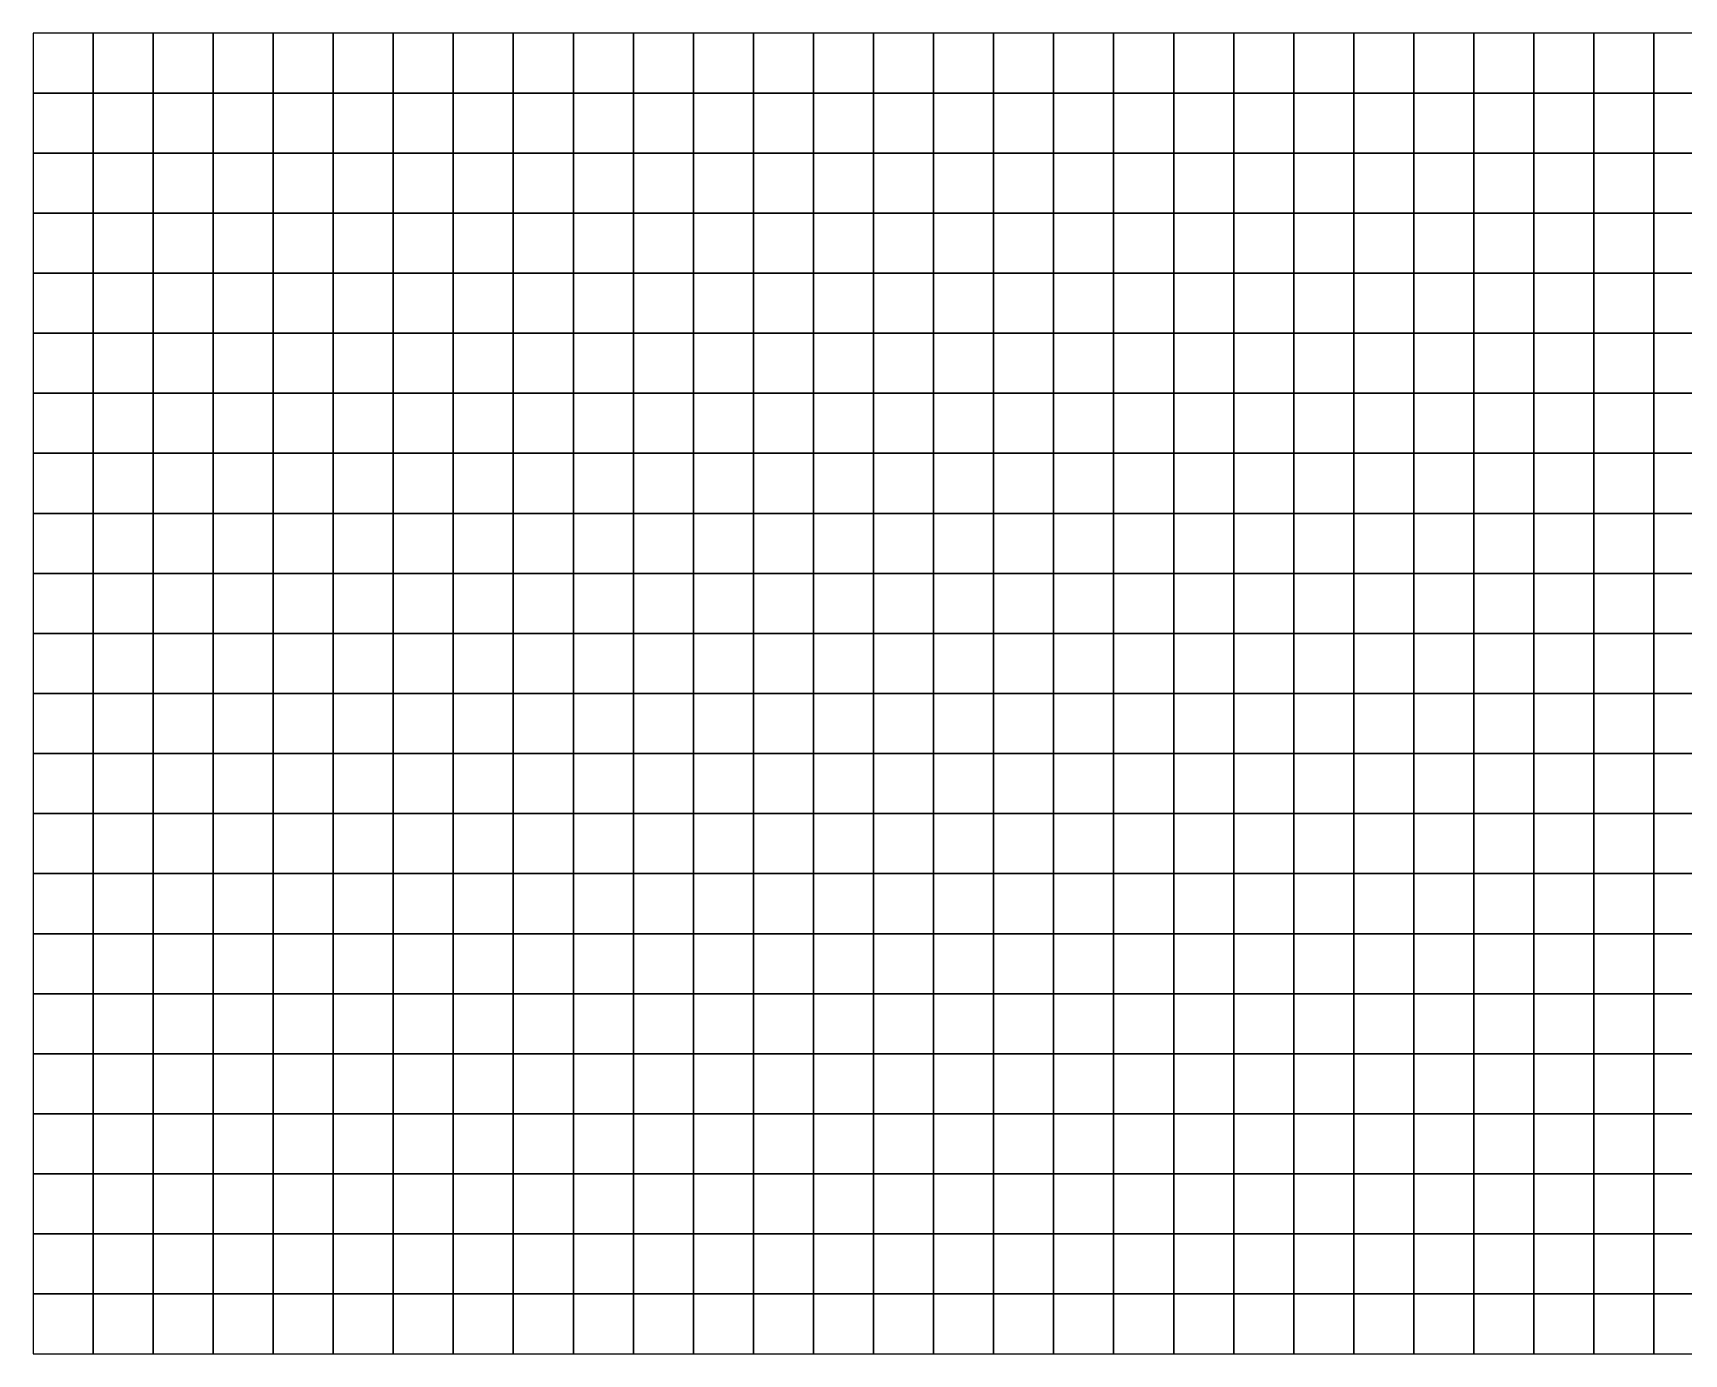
# Model space of a CAD drawing. Header units: metres. Extents: x 0 to 550, y 40 to 260.
# Drawn here: x 0 to 275, y 40 to 260 of the extents above; entities that cross this region are included whole.
import ezdxf

# ---------------------------------------------------------------- set-up
doc = ezdxf.new("R2010")
doc.units = ezdxf.units.M

msp = doc.modelspace()

# ---------------------------------------------------------------- linework, layer by layer
at = {"layer": 'A2'}
for points in [[(0, 250, -173.66), (10, 250, -173.62), (10, 260, -178), (0, 260, -177.95)], [(10, 250, -173.62), (20, 250, -173.61), (20, 260, -178.07), (10, 260, -178)], [(20, 250, -173.61), (30, 250, -173.62), (30, 260, -178.16), (20, 260, -178.07)], [(30, 250, -173.62), (40, 250, -173.71), (40, 260, -178.25), (30, 260, -178.16)], [(40, 250, -173.71), (50, 250, -173.86), (50, 260, -178.34), (40, 260, -178.25)], [(50, 250, -173.86), (60, 250, -174), (60, 260, -178.43), (50, 260, -178.34)], [(60, 250, -174), (70, 250, -174.1), (70, 260, -178.52), (60, 260, -178.43)], [(70, 250, -174.1), (80, 250, -174.13), (80, 260, -178.61), (70, 260, -178.52)], [(80, 250, -174.13), (90, 250, -174.22), (90, 260, -178.7), (80, 260, -178.61)], [(90, 250, -174.22), (100, 250, -174.36), (100, 260, -178.79), (90, 260, -178.7)], [(100, 250, -174.36), (110, 250, -174.56), (110, 260, -178.88), (100, 260, -178.79)], [(110, 250, -174.56), (120, 250, -174.86), (120, 260, -178.97), (110, 260, -178.88)], [(120, 250, -174.86), (130, 250, -175.26), (130, 260, -179.06), (120, 260, -178.97)], [(130, 250, -175.26), (140, 250, -175.62), (140, 260, -179.15), (130, 260, -179.06)], [(140, 250, -175.62), (150, 250, -175.94), (150, 260, -179.24), (140, 260, -179.15)], [(150, 250, -175.94), (160, 250, -176.22), (160, 260, -179.33), (150, 260, -179.24)], [(160, 250, -176.22), (170, 250, -176.47), (170, 260, -179.41), (160, 260, -179.33)], [(170, 250, -176.47), (180, 250, -176.69), (180, 260, -179.5), (170, 260, -179.41)], [(180, 250, -176.69), (190, 250, -176.91), (190, 260, -179.59), (180, 260, -179.5)], [(190, 250, -176.91), (200, 250, -177.12), (200, 260, -179.68), (190, 260, -179.59)], [(200, 250, -177.12), (210, 250, -177.33), (210, 260, -179.77), (200, 260, -179.68)], [(210, 250, -177.33), (220, 250, -177.53), (220, 260, -179.86), (210, 260, -179.77)], [(220, 250, -177.53), (230, 250, -177.73), (230, 260, -179.95), (220, 260, -179.86)], [(230, 250, -177.73), (240, 250, -177.93), (240, 260, -180.04), (230, 260, -179.95)], [(240, 250, -177.93), (250, 250, -178.13), (250, 260, -180.13), (240, 260, -180.04)], [(250, 250, -178.13), (260, 250, -178.33), (260, 260, -180.22), (250, 260, -180.13)], [(260, 250, -178.33), (270, 250, -178.53), (270, 260, -180.31), (260, 260, -180.22)], [(270, 250, -178.53), (280, 250, -178.73), (280, 260, -180.4), (270, 260, -180.31)], [(0, 240, -168.73), (10, 240, -168.66), (10, 250, -173.62), (0, 250, -173.66)], [(10, 240, -168.66), (20, 240, -168.59), (20, 250, -173.61), (10, 250, -173.62)], [(20, 240, -168.59), (30, 240, -168.55), (30, 250, -173.62), (20, 250, -173.61)], [(30, 240, -168.55), (40, 240, -168.59), (40, 250, -173.71), (30, 250, -173.62)], [(40, 240, -168.59), (50, 240, -168.65), (50, 250, -173.86), (40, 250, -173.71)], [(50, 240, -168.65), (60, 240, -168.71), (60, 250, -174), (50, 250, -173.86)], [(60, 240, -168.71), (70, 240, -168.68), (70, 250, -174.1), (60, 250, -174)], [(70, 240, -168.68), (80, 240, -168.52), (80, 250, -174.13), (70, 250, -174.1)], [(80, 240, -168.52), (90, 240, -168.47), (90, 250, -174.22), (80, 250, -174.13)], [(90, 240, -168.47), (100, 240, -168.57), (100, 250, -174.36), (90, 250, -174.22)], [(100, 240, -168.57), (110, 240, -168.85), (110, 250, -174.56), (100, 250, -174.36)], [(110, 240, -168.85), (120, 240, -169.35), (120, 250, -174.86), (110, 250, -174.56)], [(120, 240, -169.35), (130, 240, -170.08), (130, 250, -175.26), (120, 250, -174.86)], [(130, 240, -170.08), (140, 240, -170.71), (140, 250, -175.62), (130, 250, -175.26)], [(140, 240, -170.71), (150, 240, -171.26), (150, 250, -175.94), (140, 250, -175.62)], [(150, 240, -171.26), (160, 240, -171.72), (160, 250, -176.22), (150, 250, -175.94)], [(160, 240, -171.72), (170, 240, -172.1), (170, 250, -176.47), (160, 250, -176.22)], [(170, 240, -172.1), (180, 240, -172.41), (180, 250, -176.69), (170, 250, -176.47)], [(180, 240, -172.41), (190, 240, -172.73), (190, 250, -176.91), (180, 250, -176.69)], [(190, 240, -172.73), (200, 240, -173.05), (200, 250, -177.12), (190, 250, -176.91)], [(200, 240, -173.05), (210, 240, -173.37), (210, 250, -177.33), (200, 250, -177.12)], [(210, 240, -173.37), (220, 240, -173.68), (220, 250, -177.53), (210, 250, -177.33)], [(220, 240, -173.68), (230, 240, -173.99), (230, 250, -177.73), (220, 250, -177.53)], [(230, 240, -173.99), (240, 240, -174.3), (240, 250, -177.93), (230, 250, -177.73)], [(240, 240, -174.3), (250, 240, -174.61), (250, 250, -178.13), (240, 250, -177.93)], [(250, 240, -174.61), (260, 240, -174.92), (260, 250, -178.33), (250, 250, -178.13)], [(260, 240, -174.92), (270, 240, -175.23), (270, 250, -178.53), (260, 250, -178.33)], [(270, 240, -175.23), (280, 240, -175.55), (280, 250, -178.73), (270, 250, -178.53)], [(0, 230, -162.41), (10, 230, -162.38), (10, 240, -168.66), (0, 240, -168.73)], [(10, 230, -162.38), (20, 230, -162.37), (20, 240, -168.59), (10, 240, -168.66)], [(20, 230, -162.37), (30, 230, -162.4), (30, 240, -168.55), (20, 240, -168.59)], [(30, 230, -162.4), (40, 230, -162.43), (40, 240, -168.59), (30, 240, -168.55)], [(40, 230, -162.43), (50, 230, -162.41), (50, 240, -168.65), (40, 240, -168.59)], [(50, 230, -162.41), (60, 230, -162.31), (60, 240, -168.71), (50, 240, -168.65)], [(60, 230, -162.31), (70, 230, -162.05), (70, 240, -168.68), (60, 240, -168.71)], [(70, 230, -162.05), (80, 230, -161.58), (80, 240, -168.52), (70, 240, -168.68)], [(80, 230, -161.58), (90, 230, -161.35), (90, 240, -168.47), (80, 240, -168.52)], [(90, 230, -161.35), (100, 230, -161.39), (100, 240, -168.57), (90, 240, -168.47)], [(100, 230, -161.39), (110, 230, -161.75), (110, 240, -168.85), (100, 240, -168.57)], [(110, 230, -161.75), (120, 230, -162.45), (120, 240, -169.35), (110, 240, -168.85)], [(120, 230, -162.45), (130, 230, -163.52), (130, 240, -170.08), (120, 240, -169.35)], [(130, 230, -163.52), (140, 230, -164.38), (140, 240, -170.71), (130, 240, -170.08)], [(140, 230, -164.38), (150, 230, -165.1), (150, 240, -171.26), (140, 240, -170.71)], [(150, 230, -165.1), (160, 230, -165.68), (160, 240, -171.72), (150, 240, -171.26)], [(160, 230, -165.68), (170, 230, -166.14), (170, 240, -172.1), (160, 240, -171.72)], [(170, 230, -166.14), (180, 230, -166.49), (180, 240, -172.41), (170, 240, -172.1)], [(180, 230, -166.49), (190, 230, -166.9), (190, 240, -172.73), (180, 240, -172.41)], [(190, 230, -166.9), (200, 230, -167.33), (200, 240, -173.05), (190, 240, -172.73)], [(200, 230, -167.33), (210, 230, -167.76), (210, 240, -173.37), (200, 240, -173.05)], [(210, 230, -167.76), (220, 230, -168.18), (220, 240, -173.68), (210, 240, -173.37)], [(220, 230, -168.18), (230, 230, -168.6), (230, 240, -173.99), (220, 240, -173.68)], [(230, 230, -168.6), (240, 230, -169.02), (240, 240, -174.3), (230, 240, -173.99)], [(240, 230, -169.02), (250, 230, -169.44), (250, 240, -174.61), (240, 240, -174.3)], [(250, 230, -169.44), (260, 230, -169.86), (260, 240, -174.92), (250, 240, -174.61)], [(260, 230, -169.86), (270, 230, -170.28), (270, 240, -175.23), (260, 240, -174.92)], [(270, 230, -170.28), (280, 230, -170.8), (280, 240, -175.55), (270, 240, -175.23)], [(0, 220, -156.04), (10, 220, -156.07), (10, 230, -162.38), (0, 230, -162.41)], [(10, 220, -156.07), (20, 220, -156.13), (20, 230, -162.37), (10, 230, -162.38)], [(20, 220, -156.13), (30, 220, -156.25), (30, 230, -162.4), (20, 230, -162.37)], [(30, 220, -156.25), (40, 220, -156.29), (40, 230, -162.43), (30, 230, -162.4)], [(40, 220, -156.29), (50, 220, -156.2), (50, 230, -162.41), (40, 230, -162.43)], [(50, 220, -156.2), (60, 220, -155.93), (60, 230, -162.31), (50, 230, -162.41)], [(60, 220, -155.93), (70, 220, -155.42), (70, 230, -162.05), (60, 230, -162.31)], [(70, 220, -155.42), (80, 220, -154.62), (80, 230, -161.58), (70, 230, -162.05)], [(80, 220, -154.62), (90, 220, -154.18), (90, 230, -161.35), (80, 230, -161.58)], [(90, 220, -154.18), (100, 220, -154.15), (100, 230, -161.39), (90, 230, -161.35)], [(100, 220, -154.15), (110, 220, -154.58), (110, 230, -161.75), (100, 230, -161.39)], [(110, 220, -154.58), (120, 220, -155.48), (120, 230, -162.45), (110, 230, -161.75)], [(120, 220, -155.48), (130, 220, -156.88), (130, 230, -163.52), (120, 230, -162.45)], [(130, 220, -156.88), (140, 220, -157.98), (140, 230, -164.38), (130, 230, -163.52)], [(140, 220, -157.98), (150, 220, -158.84), (150, 230, -165.1), (140, 230, -164.38)], [(150, 220, -158.84), (160, 220, -159.5), (160, 230, -165.68), (150, 230, -165.1)], [(160, 220, -159.5), (170, 220, -160), (170, 230, -166.14), (160, 230, -165.68)], [(170, 220, -160), (180, 220, -160.33), (180, 230, -166.49), (170, 230, -166.14)], [(180, 220, -160.33), (190, 220, -160.79), (190, 230, -166.9), (180, 230, -166.49)], [(190, 220, -160.79), (200, 220, -161.31), (200, 230, -167.33), (190, 230, -166.9)], [(200, 220, -161.31), (210, 220, -161.85), (210, 230, -167.76), (200, 230, -167.33)], [(210, 220, -161.85), (220, 220, -162.38), (220, 230, -168.18), (210, 230, -167.76)], [(220, 220, -162.38), (230, 220, -162.91), (230, 230, -168.6), (220, 230, -168.18)], [(230, 220, -162.91), (240, 220, -163.43), (240, 230, -169.02), (230, 230, -168.6)], [(240, 220, -163.43), (250, 220, -163.96), (250, 230, -169.44), (240, 230, -169.02)], [(250, 220, -163.96), (260, 220, -164.49), (260, 230, -169.86), (250, 230, -169.44)], [(260, 220, -164.49), (270, 220, -165.07), (270, 230, -170.28), (260, 230, -169.86)], [(270, 220, -165.07), (280, 220, -165.81), (280, 230, -170.8), (270, 230, -170.28)], [(0, 210, -149.73), (10, 210, -149.8), (10, 220, -156.07), (0, 220, -156.04)], [(10, 210, -149.8), (20, 210, -149.92), (20, 220, -156.13), (10, 220, -156.07)], [(20, 210, -149.92), (30, 210, -150.12), (30, 220, -156.25), (20, 220, -156.13)], [(30, 210, -150.12), (40, 210, -150.16), (40, 220, -156.29), (30, 220, -156.25)], [(40, 210, -150.16), (50, 210, -149.98), (50, 220, -156.2), (40, 220, -156.29)], [(50, 210, -149.98), (60, 210, -149.54), (60, 220, -155.93), (50, 220, -156.2)], [(60, 210, -149.54), (70, 210, -148.78), (70, 220, -155.42), (60, 220, -155.93)], [(70, 210, -148.78), (80, 210, -147.64), (80, 220, -154.62), (70, 220, -155.42)], [(80, 210, -147.64), (90, 210, -146.92), (90, 220, -154.18), (80, 220, -154.62)], [(90, 210, -146.92), (100, 210, -146.67), (100, 220, -154.15), (90, 220, -154.18)], [(100, 210, -146.67), (110, 210, -146.93), (110, 220, -154.58), (100, 220, -154.15)], [(110, 210, -146.93), (120, 210, -147.77), (120, 220, -155.48), (110, 220, -154.58)], [(120, 210, -147.77), (130, 210, -149.25), (130, 220, -156.88), (120, 220, -155.48)], [(130, 210, -149.25), (140, 210, -150.65), (140, 220, -157.98), (130, 220, -156.88)], [(140, 210, -150.65), (150, 210, -151.79), (150, 220, -158.84), (140, 220, -157.98)], [(150, 210, -151.79), (160, 210, -152.72), (160, 220, -159.5), (150, 220, -158.84)], [(160, 210, -152.72), (170, 210, -153.45), (170, 220, -160), (160, 220, -159.5)], [(170, 210, -153.45), (180, 210, -153.97), (180, 220, -160.33), (170, 220, -160)], [(180, 210, -153.97), (190, 210, -154.43), (190, 220, -160.79), (180, 220, -160.33)], [(190, 210, -154.43), (200, 210, -155), (200, 220, -161.31), (190, 220, -160.79)], [(200, 210, -155), (210, 210, -155.63), (210, 220, -161.85), (200, 220, -161.31)], [(210, 210, -155.63), (220, 210, -156.27), (220, 220, -162.38), (210, 220, -161.85)], [(220, 210, -156.27), (230, 210, -156.91), (230, 220, -162.91), (220, 220, -162.38)], [(230, 210, -156.91), (240, 210, -157.54), (240, 220, -163.43), (230, 220, -162.91)], [(240, 210, -157.54), (250, 210, -158.17), (250, 220, -163.96), (240, 220, -163.43)], [(250, 210, -158.17), (260, 210, -158.81), (260, 220, -164.49), (250, 220, -163.96)], [(260, 210, -158.81), (270, 210, -159.56), (270, 220, -165.07), (260, 220, -164.49)], [(270, 210, -159.56), (280, 210, -160.59), (280, 220, -165.81), (270, 220, -165.07)], [(0, 200, -143.5), (10, 200, -143.75), (10, 210, -149.8), (0, 210, -149.73)], [(10, 200, -143.75), (20, 200, -144.05), (20, 210, -149.92), (10, 210, -149.8)], [(20, 200, -144.05), (30, 200, -144.46), (30, 210, -150.12), (20, 210, -149.92)], [(30, 200, -144.46), (40, 200, -144.51), (40, 210, -150.16), (30, 210, -150.12)], [(40, 200, -144.51), (50, 200, -144.18), (50, 210, -149.98), (40, 210, -150.16)], [(50, 200, -144.18), (60, 200, -143.5), (60, 210, -149.54), (50, 210, -149.98)], [(60, 200, -143.5), (70, 200, -142.44), (70, 210, -148.78), (60, 210, -149.54)], [(70, 200, -142.44), (80, 200, -140.96), (80, 210, -147.64), (70, 210, -148.78)], [(80, 200, -140.96), (90, 200, -139.92), (90, 210, -146.92), (80, 210, -147.64)], [(90, 200, -139.92), (100, 200, -139.38), (100, 210, -146.67), (90, 210, -146.92)], [(100, 200, -139.38), (110, 200, -139.36), (110, 210, -146.93), (100, 210, -146.67)], [(110, 200, -139.36), (120, 200, -139.91), (120, 210, -147.77), (110, 210, -146.93)], [(120, 200, -139.91), (130, 200, -141.07), (130, 210, -149.25), (120, 210, -147.77)], [(130, 200, -141.07), (140, 200, -142.22), (140, 210, -150.65), (130, 210, -149.25)], [(140, 200, -142.22), (150, 200, -143.44), (150, 210, -151.79), (140, 210, -150.65)], [(150, 200, -143.44), (160, 200, -144.45), (160, 210, -152.72), (150, 210, -151.79)], [(160, 200, -144.45), (170, 200, -145.27), (170, 210, -153.45), (160, 210, -152.72)], [(170, 200, -145.27), (180, 200, -145.93), (180, 210, -153.97), (170, 210, -153.45)], [(180, 200, -145.93), (190, 200, -146.51), (190, 210, -154.43), (180, 210, -153.97)], [(190, 200, -146.51), (200, 200, -146.96), (200, 210, -155), (190, 210, -154.43)], [(200, 200, -146.96), (210, 200, -147.52), (210, 210, -155.63), (200, 210, -155)], [(210, 200, -147.52), (220, 200, -148.15), (220, 210, -156.27), (210, 210, -155.63)], [(220, 200, -148.15), (230, 200, -148.78), (230, 210, -156.91), (220, 210, -156.27)], [(230, 200, -148.78), (240, 200, -149.4), (240, 210, -157.54), (230, 210, -156.91)], [(240, 200, -149.4), (250, 200, -149.99), (250, 210, -158.17), (240, 210, -157.54)], [(250, 200, -149.99), (260, 200, -150.64), (260, 210, -158.81), (250, 210, -158.17)], [(260, 200, -150.64), (270, 200, -151.49), (270, 210, -159.56), (260, 210, -158.81)], [(270, 200, -151.49), (280, 200, -152.19), (280, 210, -160.59), (270, 210, -159.56)], [(0, 190, -136.6), (10, 190, -136.94), (10, 200, -143.75), (0, 200, -143.5)], [(10, 190, -136.94), (20, 190, -137.4), (20, 200, -144.05), (10, 200, -143.75)], [(20, 190, -137.4), (30, 190, -137.96), (30, 200, -144.46), (20, 200, -144.05)], [(30, 190, -137.96), (40, 190, -138.1), (40, 200, -144.51), (30, 200, -144.46)], [(40, 190, -138.1), (50, 190, -137.78), (50, 200, -144.18), (40, 200, -144.51)], [(50, 190, -137.78), (60, 190, -137.02), (60, 200, -143.5), (50, 200, -144.18)], [(60, 190, -137.02), (70, 190, -135.81), (70, 200, -142.44), (60, 200, -143.5)], [(70, 190, -135.81), (80, 190, -134.14), (80, 200, -140.96), (70, 200, -142.44)], [(80, 190, -134.14), (90, 190, -133.01), (90, 200, -139.92), (80, 200, -140.96)], [(90, 190, -133.01), (100, 190, -132.41), (100, 200, -139.38), (90, 200, -139.92)], [(100, 190, -132.41), (110, 190, -132.36), (110, 200, -139.36), (100, 200, -139.38)], [(110, 190, -132.36), (120, 190, -132.9), (120, 200, -139.91), (110, 200, -139.36)], [(120, 190, -132.9), (130, 190, -134.07), (130, 200, -141.07), (120, 200, -139.91)], [(130, 190, -134.07), (140, 190, -134.88), (140, 200, -142.22), (130, 200, -141.07)], [(140, 190, -134.88), (150, 190, -135.75), (150, 200, -143.44), (140, 200, -142.22)], [(150, 190, -135.75), (160, 190, -136.62), (160, 200, -144.45), (150, 200, -143.44)], [(160, 190, -136.62), (170, 190, -137.24), (170, 200, -145.27), (160, 200, -144.45)], [(170, 190, -137.24), (180, 190, -137.65), (180, 200, -145.93), (170, 200, -145.27)], [(180, 190, -137.65), (190, 190, -138.33), (190, 200, -146.51), (180, 200, -145.93)], [(190, 190, -138.33), (200, 190, -138.86), (200, 200, -146.96), (190, 200, -146.51)], [(200, 190, -138.86), (210, 190, -139.33), (210, 200, -147.52), (200, 200, -146.96)], [(210, 190, -139.33), (220, 190, -139.9), (220, 200, -148.15), (210, 200, -147.52)], [(220, 190, -139.9), (230, 190, -140.49), (230, 200, -148.78), (220, 200, -148.15)], [(230, 190, -140.49), (240, 190, -141.04), (240, 200, -149.4), (230, 200, -148.78)], [(240, 190, -141.04), (250, 190, -141.57), (250, 200, -149.99), (240, 200, -149.4)], [(250, 190, -141.57), (260, 190, -142.25), (260, 200, -150.64), (250, 200, -149.99)], [(260, 190, -142.25), (270, 190, -142.78), (270, 200, -151.49), (260, 200, -150.64)], [(270, 190, -142.78), (280, 190, -142.99), (280, 200, -152.19), (270, 200, -151.49)], [(0, 180, -129.77), (10, 180, -130.14), (10, 190, -136.94), (0, 190, -136.6)], [(10, 180, -130.14), (20, 180, -130.64), (20, 190, -137.4), (10, 190, -136.94)], [(20, 180, -130.64), (30, 180, -131.25), (30, 190, -137.96), (20, 190, -137.4)], [(30, 180, -131.25), (40, 180, -131.46), (40, 190, -138.1), (30, 190, -137.96)], [(40, 180, -131.46), (50, 180, -131.26), (50, 190, -137.78), (40, 190, -138.1)], [(50, 180, -131.26), (60, 180, -130.63), (60, 190, -137.02), (50, 190, -137.78)], [(60, 180, -130.63), (70, 180, -129.58), (70, 190, -135.81), (60, 190, -137.02)], [(70, 180, -129.58), (80, 180, -128.06), (80, 190, -134.14), (70, 190, -135.81)], [(80, 180, -128.06), (90, 180, -126.91), (90, 190, -133.01), (80, 190, -134.14)], [(90, 180, -126.91), (100, 180, -126.11), (100, 190, -132.41), (90, 190, -133.01)], [(100, 180, -126.11), (110, 180, -125.69), (110, 190, -132.36), (100, 190, -132.41)], [(110, 180, -125.69), (120, 180, -125.72), (120, 190, -132.9), (110, 190, -132.36)], [(120, 180, -125.72), (130, 180, -126.39), (130, 190, -134.07), (120, 190, -132.9)], [(130, 180, -126.39), (140, 180, -127.07), (140, 190, -134.88), (130, 190, -134.07)], [(140, 180, -127.07), (150, 180, -127.7), (150, 190, -135.75), (140, 190, -134.88)], [(150, 180, -127.7), (160, 180, -128.63), (160, 190, -136.62), (150, 190, -135.75)], [(160, 180, -128.63), (170, 180, -129.26), (170, 190, -137.24), (160, 190, -136.62)], [(170, 180, -129.26), (180, 180, -129.75), (180, 190, -137.65), (170, 190, -137.24)], [(180, 180, -129.75), (190, 180, -130.22), (190, 190, -138.33), (180, 190, -137.65)], [(190, 180, -130.22), (200, 180, -130.78), (200, 190, -138.86), (190, 190, -138.33)], [(200, 180, -130.78), (210, 180, -131.1), (210, 190, -139.33), (200, 190, -138.86)], [(210, 180, -131.1), (220, 180, -131.65), (220, 190, -139.9), (210, 190, -139.33)], [(220, 180, -131.65), (230, 180, -132.09), (230, 190, -140.49), (220, 190, -139.9)], [(230, 180, -132.09), (240, 180, -132.5), (240, 190, -141.04), (230, 190, -140.49)], [(240, 180, -132.5), (250, 180, -133), (250, 190, -141.57), (240, 190, -141.04)], [(250, 180, -133), (260, 180, -133.5), (260, 190, -142.25), (250, 190, -141.57)], [(260, 180, -133.5), (270, 180, -133.8), (270, 190, -142.78), (260, 190, -142.25)], [(270, 180, -133.8), (280, 180, -134.19), (280, 190, -142.99), (270, 190, -142.78)], [(0, 170, -122.89), (10, 170, -123.29), (10, 180, -130.14), (0, 180, -129.77)], [(10, 170, -123.29), (20, 170, -123.83), (20, 180, -130.64), (10, 180, -130.14)], [(20, 170, -123.83), (30, 170, -124.47), (30, 180, -131.25), (20, 180, -130.64)], [(30, 170, -124.47), (40, 170, -124.69), (40, 180, -131.46), (30, 180, -131.25)], [(40, 170, -124.69), (50, 170, -124.5), (50, 180, -131.26), (40, 180, -131.46)], [(50, 170, -124.5), (60, 170, -123.87), (60, 180, -130.63), (50, 180, -131.26)], [(60, 170, -123.87), (70, 170, -122.79), (70, 180, -129.58), (60, 180, -130.63)], [(70, 170, -122.79), (80, 170, -121.27), (80, 180, -128.06), (70, 180, -129.58)], [(80, 170, -121.27), (90, 170, -120.1), (90, 180, -126.91), (80, 180, -128.06)], [(90, 170, -120.1), (100, 170, -119.28), (100, 180, -126.11), (90, 180, -126.91)], [(100, 170, -119.28), (110, 170, -118.84), (110, 180, -125.69), (100, 180, -126.11)], [(110, 170, -118.84), (120, 170, -118.83), (120, 180, -125.72), (110, 180, -125.69)], [(120, 170, -118.83), (130, 170, -119.39), (130, 180, -126.39), (120, 180, -125.72)], [(130, 170, -119.39), (140, 170, -119.98), (140, 180, -127.07), (130, 180, -126.39)], [(140, 170, -119.98), (150, 170, -120.53), (150, 180, -127.7), (140, 180, -127.07)], [(150, 170, -120.53), (160, 170, -121.36), (160, 180, -128.63), (150, 180, -127.7)], [(160, 170, -121.36), (170, 170, -121.86), (170, 180, -129.26), (160, 180, -128.63)], [(170, 170, -121.86), (180, 170, -122.24), (180, 180, -129.75), (170, 180, -129.26)], [(180, 170, -122.24), (190, 170, -122.55), (190, 180, -130.22), (180, 180, -129.75)], [(190, 170, -122.55), (200, 170, -122.93), (200, 180, -130.78), (190, 180, -130.22)], [(200, 170, -122.93), (210, 170, -123.03), (210, 180, -131.1), (200, 180, -130.78)], [(210, 170, -123.03), (220, 170, -123.3), (220, 180, -131.65), (210, 180, -131.1)], [(220, 170, -123.3), (230, 170, -123.48), (230, 180, -132.09), (220, 180, -131.65)], [(230, 170, -123.48), (240, 170, -123.76), (240, 180, -132.5), (230, 180, -132.09)], [(240, 170, -123.76), (250, 170, -124.26), (250, 180, -133), (240, 180, -132.5)], [(250, 170, -124.26), (260, 170, -124.78), (260, 180, -133.5), (250, 180, -133)], [(260, 170, -124.78), (270, 170, -125.15), (270, 180, -133.8), (260, 180, -133.5)], [(270, 170, -125.15), (280, 170, -125.81), (280, 180, -134.19), (270, 180, -133.8)], [(0, 160, -115.96), (10, 160, -116.43), (10, 170, -123.29), (0, 170, -122.89)], [(10, 160, -116.43), (20, 160, -117), (20, 170, -123.83), (10, 170, -123.29)], [(20, 160, -117), (30, 160, -117.62), (30, 170, -124.47), (20, 170, -123.83)], [(30, 160, -117.62), (40, 160, -117.86), (40, 170, -124.69), (30, 170, -124.47)], [(40, 160, -117.86), (50, 160, -117.68), (50, 170, -124.5), (40, 170, -124.69)], [(50, 160, -117.68), (60, 160, -117.02), (60, 170, -123.87), (50, 170, -124.5)], [(60, 160, -117.02), (70, 160, -115.92), (70, 170, -122.79), (60, 170, -123.87)], [(70, 160, -115.92), (80, 160, -114.45), (80, 170, -121.27), (70, 170, -122.79)], [(80, 160, -114.45), (90, 160, -113.3), (90, 170, -120.1), (80, 170, -121.27)], [(90, 160, -113.3), (100, 160, -112.52), (100, 170, -119.28), (90, 170, -120.1)], [(100, 160, -112.52), (110, 160, -112.15), (110, 170, -118.84), (100, 170, -119.28)], [(110, 160, -112.15), (120, 160, -112.2), (120, 170, -118.83), (110, 170, -118.84)], [(120, 160, -112.2), (130, 160, -112.77), (130, 170, -119.39), (120, 170, -118.83)], [(130, 160, -112.77), (140, 160, -113.17), (140, 170, -119.98), (130, 170, -119.39)], [(140, 160, -113.17), (150, 160, -113.54), (150, 170, -120.53), (140, 170, -119.98)], [(150, 160, -113.54), (160, 160, -114.2), (160, 170, -121.36), (150, 170, -120.53)], [(160, 160, -114.2), (170, 160, -114.52), (170, 170, -121.86), (160, 170, -121.36)], [(170, 160, -114.52), (180, 160, -114.74), (180, 170, -122.24), (170, 170, -121.86)], [(180, 160, -114.74), (190, 160, -115.06), (190, 170, -122.55), (180, 170, -122.24)], [(190, 160, -115.06), (200, 160, -115.39), (200, 170, -122.93), (190, 170, -122.55)], [(200, 160, -115.39), (210, 160, -115.36), (210, 170, -123.03), (200, 170, -122.93)], [(210, 160, -115.36), (220, 160, -115.5), (220, 170, -123.3), (210, 170, -123.03)], [(220, 160, -115.5), (230, 160, -115.5), (230, 170, -123.48), (220, 170, -123.3)], [(230, 160, -115.5), (240, 160, -115.63), (240, 170, -123.76), (230, 170, -123.48)], [(240, 160, -115.63), (250, 160, -116.13), (250, 170, -124.26), (240, 170, -123.76)], [(250, 160, -116.13), (260, 160, -116.59), (260, 170, -124.78), (250, 170, -124.26)], [(260, 160, -116.59), (270, 160, -116.72), (270, 170, -125.15), (260, 170, -124.78)], [(270, 160, -116.72), (280, 160, -116.95), (280, 170, -125.81), (270, 170, -125.15)], [(0, 150, -109.2), (10, 150, -109.68), (10, 160, -116.43), (0, 160, -115.96)], [(10, 150, -109.68), (20, 150, -110.23), (20, 160, -117), (10, 160, -116.43)], [(20, 150, -110.23), (30, 150, -110.75), (30, 160, -117.62), (20, 160, -117)], [(30, 150, -110.75), (40, 150, -110.96), (40, 160, -117.86), (30, 160, -117.62)], [(40, 150, -110.96), (50, 150, -110.73), (50, 160, -117.68), (40, 160, -117.86)], [(50, 150, -110.73), (60, 150, -110.08), (60, 160, -117.02), (50, 160, -117.68)], [(60, 150, -110.08), (70, 150, -109.05), (70, 160, -115.92), (60, 160, -117.02)], [(70, 150, -109.05), (80, 150, -107.69), (80, 160, -114.45), (70, 160, -115.92)], [(80, 150, -107.69), (90, 150, -106.64), (90, 160, -113.3), (80, 160, -114.45)], [(90, 150, -106.64), (100, 150, -105.97), (100, 160, -112.52), (90, 160, -113.3)], [(100, 150, -105.97), (110, 150, -105.72), (110, 160, -112.15), (100, 160, -112.52)], [(110, 150, -105.72), (120, 150, -105.95), (120, 160, -112.2), (110, 160, -112.15)], [(120, 150, -105.95), (130, 150, -106.73), (130, 160, -112.77), (120, 160, -112.2)], [(130, 150, -106.73), (140, 150, -107.27), (140, 160, -113.17), (130, 160, -112.77)], [(140, 150, -107.27), (150, 150, -107.42), (150, 160, -113.54), (140, 160, -113.17)], [(150, 150, -107.42), (160, 150, -107.84), (160, 160, -114.2), (150, 160, -113.54)], [(160, 150, -107.84), (170, 150, -107.9), (170, 160, -114.52), (160, 160, -114.2)], [(170, 150, -107.9), (180, 150, -107.8), (180, 160, -114.74), (170, 160, -114.52)], [(180, 150, -107.8), (190, 150, -107.83), (190, 160, -115.06), (180, 160, -114.74)], [(190, 150, -107.83), (200, 150, -108.15), (200, 160, -115.39), (190, 160, -115.06)], [(200, 150, -108.15), (210, 150, -108.09), (210, 160, -115.36), (200, 160, -115.39)], [(210, 150, -108.09), (220, 150, -108.17), (220, 160, -115.5), (210, 160, -115.36)], [(220, 150, -108.17), (230, 150, -108.07), (230, 160, -115.5), (220, 160, -115.5)], [(230, 150, -108.07), (240, 150, -108.08), (240, 160, -115.63), (230, 160, -115.5)], [(240, 150, -108.08), (250, 150, -108.59), (250, 160, -116.13), (240, 160, -115.63)], [(250, 150, -108.59), (260, 150, -108.99), (260, 160, -116.59), (250, 160, -116.13)], [(260, 150, -108.99), (270, 150, -108.83), (270, 160, -116.72), (260, 160, -116.59)], [(270, 150, -108.83), (280, 150, -109.02), (280, 160, -116.95), (270, 160, -116.72)], [(0, 140, -102.59), (10, 140, -103.03), (10, 150, -109.68), (0, 150, -109.2)], [(10, 140, -103.03), (20, 140, -103.47), (20, 150, -110.23), (10, 150, -109.68)], [(20, 140, -103.47), (30, 140, -103.84), (30, 150, -110.75), (20, 150, -110.23)], [(30, 140, -103.84), (40, 140, -103.88), (40, 150, -110.96), (30, 150, -110.75)], [(40, 140, -103.88), (50, 140, -103.56), (50, 150, -110.73), (40, 150, -110.96)], [(50, 140, -103.56), (60, 140, -102.93), (60, 150, -110.08), (50, 150, -110.73)], [(60, 140, -102.93), (70, 140, -101.99), (70, 150, -109.05), (60, 150, -110.08)], [(70, 140, -101.99), (80, 140, -100.75), (80, 150, -107.69), (70, 150, -109.05)], [(80, 140, -100.75), (90, 140, -99.77), (90, 150, -106.64), (80, 150, -107.69)], [(90, 140, -99.77), (100, 140, -99.08), (100, 150, -105.97), (90, 150, -106.64)], [(100, 140, -99.08), (110, 140, -98.75), (110, 150, -105.72), (100, 150, -105.97)], [(110, 140, -98.75), (120, 140, -98.85), (120, 150, -105.95), (110, 150, -105.72)], [(120, 140, -98.85), (130, 140, -99.5), (130, 150, -106.73), (120, 150, -105.95)], [(130, 140, -99.5), (140, 140, -100.28), (140, 150, -107.27), (130, 150, -106.73)], [(140, 140, -100.28), (150, 140, -100.63), (150, 150, -107.42), (140, 150, -107.27)], [(150, 140, -100.63), (160, 140, -101.07), (160, 150, -107.84), (150, 150, -107.42)], [(160, 140, -101.07), (170, 140, -101.21), (170, 150, -107.9), (160, 150, -107.84)], [(170, 140, -101.21), (180, 140, -101.25), (180, 150, -107.8), (170, 150, -107.9)], [(180, 140, -101.25), (190, 140, -101.08), (190, 150, -107.83), (180, 150, -107.8)], [(190, 140, -101.08), (200, 140, -101.22), (200, 150, -108.15), (190, 150, -107.83)], [(200, 140, -101.22), (210, 140, -101.18), (210, 150, -108.09), (200, 150, -108.15)], [(210, 140, -101.18), (220, 140, -101.25), (220, 150, -108.17), (210, 150, -108.09)], [(220, 140, -101.25), (230, 140, -101.14), (230, 150, -108.07), (220, 150, -108.17)], [(230, 140, -101.14), (240, 140, -101.15), (240, 150, -108.08), (230, 150, -108.07)], [(240, 140, -101.15), (250, 140, -101.68), (250, 150, -108.59), (240, 150, -108.08)], [(250, 140, -101.68), (260, 140, -101.99), (260, 150, -108.99), (250, 150, -108.59)], [(260, 140, -101.99), (270, 140, -101.99), (270, 150, -108.83), (260, 150, -108.99)], [(270, 140, -101.99), (280, 140, -102.32), (280, 150, -109.02), (270, 150, -108.83)], [(0, 130, -96.09), (10, 130, -96.37), (10, 140, -103.03), (0, 140, -102.59)], [(10, 130, -96.37), (20, 130, -96.6), (20, 140, -103.47), (10, 140, -103.03)], [(20, 130, -96.6), (30, 130, -96.71), (30, 140, -103.84), (20, 140, -103.47)], [(30, 130, -96.71), (40, 130, -96.52), (40, 140, -103.88), (30, 140, -103.84)], [(40, 130, -96.52), (50, 130, -96.02), (50, 140, -103.56), (40, 140, -103.88)], [(50, 130, -96.02), (60, 130, -95.24), (60, 140, -102.93), (50, 140, -103.56)], [(60, 130, -95.24), (70, 130, -94.22), (70, 140, -101.99), (60, 140, -102.93)], [(70, 130, -94.22), (80, 130, -92.98), (80, 140, -100.75), (70, 140, -101.99)], [(80, 130, -92.98), (90, 130, -92.1), (90, 140, -99.77), (80, 140, -100.75)], [(90, 130, -92.1), (100, 130, -91.63), (100, 140, -99.08), (90, 140, -99.77)], [(100, 130, -91.63), (110, 130, -91.61), (110, 140, -98.75), (100, 140, -99.08)], [(110, 130, -91.61), (120, 130, -92.1), (120, 140, -98.85), (110, 140, -98.75)], [(120, 130, -92.1), (130, 130, -93.08), (130, 140, -99.5), (120, 140, -98.85)], [(130, 130, -93.08), (140, 130, -93.84), (140, 140, -100.28), (130, 140, -99.5)], [(140, 130, -93.84), (150, 130, -94.34), (150, 140, -100.63), (140, 140, -100.28)], [(150, 130, -94.34), (160, 130, -94.64), (160, 140, -101.07), (150, 140, -100.63)], [(160, 130, -94.64), (170, 130, -94.73), (170, 140, -101.21), (160, 140, -101.07)], [(170, 130, -94.73), (180, 130, -94.68), (180, 140, -101.25), (170, 140, -101.21)], [(180, 130, -94.68), (190, 130, -94.67), (190, 140, -101.08), (180, 140, -101.25)], [(190, 130, -94.67), (200, 130, -94.7), (200, 140, -101.22), (190, 140, -101.08)], [(200, 130, -94.7), (210, 130, -94.72), (210, 140, -101.18), (200, 140, -101.22)], [(210, 130, -94.72), (220, 130, -94.75), (220, 140, -101.25), (210, 140, -101.18)], [(220, 130, -94.75), (230, 130, -94.75), (230, 140, -101.14), (220, 140, -101.25)], [(230, 130, -94.75), (240, 130, -94.86), (240, 140, -101.15), (230, 140, -101.14)], [(240, 130, -94.86), (250, 130, -95.39), (250, 140, -101.68), (240, 140, -101.15)], [(250, 130, -95.39), (260, 130, -95.85), (260, 140, -101.99), (250, 140, -101.68)], [(260, 130, -95.85), (270, 130, -95.91), (270, 140, -101.99), (260, 140, -101.99)], [(270, 130, -95.91), (280, 130, -95.68), (280, 140, -102.32), (270, 140, -101.99)], [(0, 120, -89.71), (10, 120, -89.85), (10, 130, -96.37), (0, 130, -96.09)], [(10, 120, -89.85), (20, 120, -89.87), (20, 130, -96.6), (10, 130, -96.37)], [(20, 120, -89.87), (30, 120, -89.77), (30, 130, -96.71), (20, 130, -96.6)], [(30, 120, -89.77), (40, 120, -89.45), (40, 130, -96.52), (30, 130, -96.71)], [(40, 120, -89.45), (50, 120, -88.93), (50, 130, -96.02), (40, 130, -96.52)], [(50, 120, -88.93), (60, 120, -88.22), (60, 130, -95.24), (50, 130, -96.02)], [(60, 120, -88.22), (70, 120, -87.38), (70, 130, -94.22), (60, 130, -95.24)], [(70, 120, -87.38), (80, 120, -86.37), (80, 130, -92.98), (70, 130, -94.22)], [(80, 120, -86.37), (90, 120, -85.64), (90, 130, -92.1), (80, 130, -92.98)], [(90, 120, -85.64), (100, 120, -85.21), (100, 130, -91.63), (90, 130, -92.1)], [(100, 120, -85.21), (110, 120, -85.12), (110, 130, -91.61), (100, 130, -91.63)], [(110, 120, -85.12), (120, 120, -85.45), (120, 130, -92.1), (110, 130, -91.61)], [(120, 120, -85.45), (130, 120, -86.23), (130, 130, -93.08), (120, 130, -92.1)], [(130, 120, -86.23), (140, 120, -86.87), (140, 130, -93.84), (130, 130, -93.08)], [(140, 120, -86.87), (150, 120, -87.35), (150, 130, -94.34), (140, 130, -93.84)], [(150, 120, -87.35), (160, 120, -87.71), (160, 130, -94.64), (150, 130, -94.34)], [(160, 120, -87.71), (170, 120, -87.94), (170, 130, -94.73), (160, 130, -94.64)], [(170, 120, -87.94), (180, 120, -88.05), (180, 130, -94.68), (170, 130, -94.73)], [(180, 120, -88.05), (190, 120, -88.2), (190, 130, -94.67), (180, 130, -94.68)], [(190, 120, -88.2), (200, 120, -88.36), (200, 130, -94.7), (190, 130, -94.67)], [(200, 120, -88.36), (210, 120, -88.53), (210, 130, -94.72), (200, 130, -94.7)], [(210, 120, -88.53), (220, 120, -88.77), (220, 130, -94.75), (210, 130, -94.72)], [(220, 120, -88.77), (230, 120, -88.98), (230, 130, -94.75), (220, 130, -94.75)], [(230, 120, -88.98), (240, 120, -89.2), (240, 130, -94.86), (230, 130, -94.75)], [(240, 120, -89.2), (250, 120, -89.73), (250, 130, -95.39), (240, 130, -94.86)], [(250, 120, -89.73), (260, 120, -90.17), (260, 130, -95.85), (250, 130, -95.39)], [(260, 120, -90.17), (270, 120, -90.1), (270, 130, -95.91), (260, 130, -95.85)], [(270, 120, -90.1), (280, 120, -89.17), (280, 130, -95.68), (270, 130, -95.91)], [(0, 110, -83.27), (10, 110, -83.24), (10, 120, -89.85), (0, 120, -89.71)], [(10, 110, -83.24), (20, 110, -83.09), (20, 120, -89.87), (10, 120, -89.85)], [(20, 110, -83.09), (30, 110, -82.83), (30, 120, -89.77), (20, 120, -89.87)], [(30, 110, -82.83), (40, 110, -82.41), (40, 120, -89.45), (30, 120, -89.77)], [(40, 110, -82.41), (50, 110, -81.84), (50, 120, -88.93), (40, 120, -89.45)], [(50, 110, -81.84), (60, 110, -81.25), (60, 120, -88.22), (50, 120, -88.93)], [(60, 110, -81.25), (70, 110, -80.57), (70, 120, -87.38), (60, 120, -88.22)], [(70, 110, -80.57), (80, 110, -79.76), (80, 120, -86.37), (70, 120, -87.38)], [(80, 110, -79.76), (90, 110, -79.21), (90, 120, -85.64), (80, 120, -86.37)], [(90, 110, -79.21), (100, 110, -78.92), (100, 120, -85.21), (90, 120, -85.64)], [(100, 110, -78.92), (110, 110, -78.91), (110, 120, -85.12), (100, 120, -85.21)], [(110, 110, -78.91), (120, 110, -79.23), (120, 120, -85.45), (110, 120, -85.12)], [(120, 110, -79.23), (130, 110, -79.95), (130, 120, -86.23), (120, 120, -85.45)], [(130, 110, -79.95), (140, 110, -80.55), (140, 120, -86.87), (130, 120, -86.23)], [(140, 110, -80.55), (150, 110, -81), (150, 120, -87.35), (140, 120, -86.87)], [(150, 110, -81), (160, 110, -81.33), (160, 120, -87.71), (150, 120, -87.35)], [(160, 110, -81.33), (170, 110, -81.57), (170, 120, -87.94), (160, 120, -87.71)], [(170, 110, -81.57), (180, 110, -81.73), (180, 120, -88.05), (170, 120, -87.94)], [(180, 110, -81.73), (190, 110, -81.92), (190, 120, -88.2), (180, 120, -88.05)], [(190, 110, -81.92), (200, 110, -82.12), (200, 120, -88.36), (190, 120, -88.2)], [(200, 110, -82.12), (210, 110, -82.34), (210, 120, -88.53), (200, 120, -88.36)], [(210, 110, -82.34), (220, 110, -82.66), (220, 120, -88.77), (210, 120, -88.53)], [(220, 110, -82.66), (230, 110, -83), (230, 120, -88.98), (220, 120, -88.77)], [(230, 110, -83), (240, 110, -83.33), (240, 120, -89.2), (230, 120, -88.98)], [(240, 110, -83.33), (250, 110, -83.85), (250, 120, -89.73), (240, 120, -89.2)], [(250, 110, -83.85), (260, 110, -84.28), (260, 120, -90.17), (250, 120, -89.73)], [(260, 110, -84.28), (270, 110, -84.18), (270, 120, -90.1), (260, 120, -90.17)], [(270, 110, -84.18), (280, 110, -83.16), (280, 120, -89.17), (270, 120, -90.1)], [(0, 100, -76.45), (10, 100, -76.45), (10, 110, -83.24), (0, 110, -83.27)], [(10, 100, -76.45), (20, 100, -76.33), (20, 110, -83.09), (10, 110, -83.24)], [(20, 100, -76.33), (30, 100, -76.11), (30, 110, -82.83), (20, 110, -83.09)], [(30, 100, -76.11), (40, 100, -75.75), (40, 110, -82.41), (30, 110, -82.83)], [(40, 100, -75.75), (50, 100, -75.2), (50, 110, -81.84), (40, 110, -82.41)], [(50, 100, -75.2), (60, 100, -74.65), (60, 110, -81.25), (50, 110, -81.84)], [(60, 100, -74.65), (70, 100, -74.08), (70, 110, -80.57), (60, 110, -81.25)], [(70, 100, -74.08), (80, 100, -73.42), (80, 110, -79.76), (70, 110, -80.57)], [(80, 100, -73.42), (90, 100, -72.96), (90, 110, -79.21), (80, 110, -79.76)], [(90, 100, -72.96), (100, 100, -72.72), (100, 110, -78.92), (90, 110, -79.21)], [(100, 100, -72.72), (110, 100, -72.69), (110, 110, -78.91), (100, 110, -78.92)], [(110, 100, -72.69), (120, 100, -72.9), (120, 110, -79.23), (110, 110, -78.91)], [(120, 100, -72.9), (130, 100, -73.41), (130, 110, -79.95), (120, 110, -79.23)], [(130, 100, -73.41), (140, 100, -73.89), (140, 110, -80.55), (130, 110, -79.95)], [(140, 100, -73.89), (150, 100, -74.33), (150, 110, -81), (140, 110, -80.55)], [(150, 100, -74.33), (160, 100, -74.72), (160, 110, -81.33), (150, 110, -81)], [(160, 100, -74.72), (170, 100, -75.07), (170, 110, -81.57), (160, 110, -81.33)], [(170, 100, -75.07), (180, 100, -75.38), (180, 110, -81.73), (170, 110, -81.57)], [(180, 100, -75.38), (190, 100, -75.69), (190, 110, -81.92), (180, 110, -81.73)], [(190, 100, -75.69), (200, 100, -75.94), (200, 110, -82.12), (190, 110, -81.92)], [(200, 100, -75.94), (210, 100, -76.18), (210, 110, -82.34), (200, 110, -82.12)], [(210, 100, -76.18), (220, 100, -76.49), (220, 110, -82.66), (210, 110, -82.34)], [(220, 100, -76.49), (230, 100, -76.89), (230, 110, -83), (220, 110, -82.66)], [(230, 100, -76.89), (240, 100, -77.3), (240, 110, -83.33), (230, 110, -83)], [(240, 100, -77.3), (250, 100, -77.78), (250, 110, -83.85), (240, 110, -83.33)], [(250, 100, -77.78), (260, 100, -78.13), (260, 110, -84.28), (250, 110, -83.85)], [(260, 100, -78.13), (270, 100, -77.95), (270, 110, -84.18), (260, 110, -84.28)], [(270, 100, -77.95), (280, 100, -76.94), (280, 110, -83.16), (270, 110, -84.18)], [(0, 90, -69.31), (10, 90, -69.28), (10, 100, -76.45), (0, 100, -76.45)], [(10, 90, -69.28), (20, 90, -69.18), (20, 100, -76.33), (10, 100, -76.45)], [(20, 90, -69.18), (30, 90, -69), (30, 100, -76.11), (20, 100, -76.33)], [(30, 90, -69), (40, 90, -68.78), (40, 100, -75.75), (30, 100, -76.11)], [(40, 90, -68.78), (50, 90, -68.39), (50, 100, -75.2), (40, 100, -75.75)], [(50, 90, -68.39), (60, 90, -68.14), (60, 100, -74.65), (50, 100, -75.2)], [(60, 90, -68.14), (70, 90, -67.87), (70, 100, -74.08), (60, 100, -74.65)], [(70, 90, -67.87), (80, 90, -67.56), (80, 100, -73.42), (70, 100, -74.08)], [(80, 90, -67.56), (90, 90, -67.36), (90, 100, -72.96), (80, 100, -73.42)], [(90, 90, -67.36), (100, 90, -67.27), (100, 100, -72.72), (90, 100, -72.96)], [(100, 90, -67.27), (110, 90, -67.15), (110, 100, -72.69), (100, 100, -72.72)], [(110, 90, -67.15), (120, 90, -67.17), (120, 100, -72.9), (110, 100, -72.69)], [(120, 90, -67.17), (130, 90, -67.37), (130, 100, -73.41), (120, 100, -72.9)], [(130, 90, -67.37), (140, 90, -67.62), (140, 100, -73.89), (130, 100, -73.41)], [(140, 90, -67.62), (150, 90, -67.92), (150, 100, -74.33), (140, 100, -73.89)], [(150, 90, -67.92), (160, 90, -68.28), (160, 100, -74.72), (150, 100, -74.33)], [(160, 90, -68.28), (170, 90, -68.68), (170, 100, -75.07), (160, 100, -74.72)], [(170, 90, -68.68), (180, 90, -69.08), (180, 100, -75.38), (170, 100, -75.07)], [(180, 90, -69.08), (190, 90, -69.46), (190, 100, -75.69), (180, 100, -75.38)], [(190, 90, -69.46), (200, 90, -69.76), (200, 100, -75.94), (190, 100, -75.69)], [(200, 90, -69.76), (210, 90, -70.01), (210, 100, -76.18), (200, 100, -75.94)], [(210, 90, -70.01), (220, 90, -70.33), (220, 100, -76.49), (210, 100, -76.18)], [(220, 90, -70.33), (230, 90, -70.7), (230, 100, -76.89), (220, 100, -76.49)], [(230, 90, -70.7), (240, 90, -71.09), (240, 100, -77.3), (230, 100, -76.89)], [(240, 90, -71.09), (250, 90, -71.5), (250, 100, -77.78), (240, 100, -77.3)], [(250, 90, -71.5), (260, 90, -71.7), (260, 100, -78.13), (250, 100, -77.78)], [(260, 90, -71.7), (270, 90, -71.4), (270, 100, -77.95), (260, 100, -78.13)], [(270, 90, -71.4), (280, 90, -70.42), (280, 100, -76.94), (270, 100, -77.95)], [(0, 80, -62.03), (10, 80, -62.09), (10, 90, -69.28), (0, 90, -69.31)], [(10, 80, -62.09), (20, 80, -62.1), (20, 90, -69.18), (10, 90, -69.28)], [(20, 80, -62.1), (30, 80, -62.07), (30, 90, -69), (20, 90, -69.18)], [(30, 80, -62.07), (40, 80, -62.01), (40, 90, -68.78), (30, 90, -69)], [(40, 80, -62.01), (50, 80, -61.77), (50, 90, -68.39), (40, 90, -68.78)], [(50, 80, -61.77), (60, 80, -61.68), (60, 90, -68.14), (50, 90, -68.39)], [(60, 80, -61.68), (70, 80, -61.57), (70, 90, -67.87), (60, 90, -68.14)], [(70, 80, -61.57), (80, 80, -61.43), (80, 90, -67.56), (70, 90, -67.87)], [(80, 80, -61.43), (90, 80, -61.32), (90, 90, -67.36), (80, 90, -67.56)], [(90, 80, -61.32), (100, 80, -61.27), (100, 90, -67.27), (90, 90, -67.36)], [(100, 80, -61.27), (110, 80, -61.13), (110, 90, -67.15), (100, 90, -67.27)], [(110, 80, -61.13), (120, 80, -61.06), (120, 90, -67.17), (110, 90, -67.15)], [(120, 80, -61.06), (130, 80, -61.23), (130, 90, -67.37), (120, 90, -67.17)], [(130, 80, -61.23), (140, 80, -61.48), (140, 90, -67.62), (130, 90, -67.37)], [(140, 80, -61.48), (150, 80, -61.78), (150, 90, -67.92), (140, 90, -67.62)], [(150, 80, -61.78), (160, 80, -62.14), (160, 90, -68.28), (150, 90, -67.92)], [(160, 80, -62.14), (170, 80, -62.57), (170, 90, -68.68), (160, 90, -68.28)], [(170, 80, -62.57), (180, 80, -62.93), (180, 90, -69.08), (170, 90, -68.68)], [(180, 80, -62.93), (190, 80, -63.27), (190, 90, -69.46), (180, 90, -69.08)], [(190, 80, -63.27), (200, 80, -63.56), (200, 90, -69.76), (190, 90, -69.46)], [(200, 80, -63.56), (210, 80, -63.83), (210, 90, -70.01), (200, 90, -69.76)], [(210, 80, -63.83), (220, 80, -64.14), (220, 90, -70.33), (210, 90, -70.01)], [(220, 80, -64.14), (230, 80, -64.42), (230, 90, -70.7), (220, 90, -70.33)], [(230, 80, -64.42), (240, 80, -64.69), (240, 90, -71.09), (230, 90, -70.7)], [(240, 80, -64.69), (250, 80, -64.99), (250, 90, -71.5), (240, 90, -71.09)], [(250, 80, -64.99), (260, 80, -65), (260, 90, -71.7), (250, 90, -71.5)], [(260, 80, -65), (270, 80, -64.63), (270, 90, -71.4), (260, 90, -71.7)], [(270, 80, -64.63), (280, 80, -63.77), (280, 90, -70.42), (270, 90, -71.4)], [(0, 70, -54.74), (10, 70, -54.86), (10, 80, -62.09), (0, 80, -62.03)], [(10, 70, -54.86), (20, 70, -54.95), (20, 80, -62.1), (10, 80, -62.09)], [(20, 70, -54.95), (30, 70, -55.01), (30, 80, -62.07), (20, 80, -62.1)], [(30, 70, -55.01), (40, 70, -55.05), (40, 80, -62.01), (30, 80, -62.07)], [(40, 70, -55.05), (50, 70, -54.91), (50, 80, -61.77), (40, 80, -62.01)], [(50, 70, -54.91), (60, 70, -54.92), (60, 80, -61.68), (50, 80, -61.77)], [(60, 70, -54.92), (70, 70, -54.91), (70, 80, -61.57), (60, 80, -61.68)], [(70, 70, -54.91), (80, 70, -54.87), (80, 80, -61.43), (70, 80, -61.57)], [(80, 70, -54.87), (90, 70, -54.83), (90, 80, -61.32), (80, 80, -61.43)], [(90, 70, -54.83), (100, 70, -54.83), (100, 80, -61.27), (90, 80, -61.32)], [(100, 70, -54.83), (110, 70, -54.71), (110, 80, -61.13), (100, 80, -61.27)], [(110, 70, -54.71), (120, 70, -54.64), (120, 80, -61.06), (110, 80, -61.13)], [(120, 70, -54.64), (130, 70, -54.78), (130, 80, -61.23), (120, 80, -61.06)], [(130, 70, -54.78), (140, 70, -55), (140, 80, -61.48), (130, 80, -61.23)], [(140, 70, -55), (150, 70, -55.27), (150, 80, -61.78), (140, 80, -61.48)], [(150, 70, -55.27), (160, 70, -55.59), (160, 80, -62.14), (150, 80, -61.78)], [(160, 70, -55.59), (170, 70, -55.98), (170, 80, -62.57), (160, 80, -62.14)], [(170, 70, -55.98), (180, 70, -56.29), (180, 80, -62.93), (170, 80, -62.57)], [(180, 70, -56.29), (190, 70, -56.71), (190, 80, -63.27), (180, 80, -62.93)], [(190, 70, -56.71), (200, 70, -57.08), (200, 80, -63.56), (190, 80, -63.27)], [(200, 70, -57.08), (210, 70, -57.42), (210, 80, -63.83), (200, 80, -63.56)], [(210, 70, -57.42), (220, 70, -57.73), (220, 80, -64.14), (210, 80, -63.83)], [(220, 70, -57.73), (230, 70, -58), (230, 80, -64.42), (220, 80, -64.14)], [(230, 70, -58), (240, 70, -58.12), (240, 80, -64.69), (230, 80, -64.42)], [(240, 70, -58.12), (250, 70, -58.23), (250, 80, -64.99), (240, 80, -64.69)], [(250, 70, -58.23), (260, 70, -58.07), (260, 80, -65), (250, 80, -64.99)], [(260, 70, -58.07), (270, 70, -57.62), (270, 80, -64.63), (260, 80, -65)], [(270, 70, -57.62), (280, 70, -56.96), (280, 80, -63.77), (270, 80, -64.63)], [(0, 60, -47.49), (10, 60, -47.67), (10, 70, -54.86), (0, 70, -54.74)], [(10, 60, -47.67), (20, 60, -47.84), (20, 70, -54.95), (10, 70, -54.86)], [(20, 60, -47.84), (30, 60, -48), (30, 70, -55.01), (20, 70, -54.95)], [(30, 60, -48), (40, 60, -48.13), (40, 70, -55.05), (30, 70, -55.01)], [(40, 60, -48.13), (50, 60, -48.1), (50, 70, -54.91), (40, 70, -55.05)], [(50, 60, -48.1), (60, 60, -48.21), (60, 70, -54.92), (50, 70, -54.91)], [(60, 60, -48.21), (70, 60, -48.29), (70, 70, -54.91), (60, 70, -54.92)], [(70, 60, -48.29), (80, 60, -48.35), (80, 70, -54.87), (70, 70, -54.91)], [(80, 60, -48.35), (90, 60, -48.39), (90, 70, -54.83), (80, 70, -54.87)], [(90, 60, -48.39), (100, 60, -48.43), (100, 70, -54.83), (90, 70, -54.83)], [(100, 60, -48.43), (110, 60, -48.34), (110, 70, -54.71), (100, 70, -54.83)], [(110, 60, -48.34), (120, 60, -48.27), (120, 70, -54.64), (110, 70, -54.71)], [(120, 60, -48.27), (130, 60, -48.38), (130, 70, -54.78), (120, 70, -54.64)], [(130, 60, -48.38), (140, 60, -48.54), (140, 70, -55), (130, 70, -54.78)], [(140, 60, -48.54), (150, 60, -48.74), (150, 70, -55.27), (140, 70, -55)], [(150, 60, -48.74), (160, 60, -48.99), (160, 70, -55.59), (150, 70, -55.27)], [(160, 60, -48.99), (170, 60, -49.31), (170, 70, -55.98), (160, 70, -55.59)], [(170, 60, -49.31), (180, 60, -49.54), (180, 70, -56.29), (170, 70, -55.98)], [(180, 60, -49.54), (190, 60, -49.91), (190, 70, -56.71), (180, 70, -56.29)], [(190, 60, -49.91), (200, 60, -50.25), (200, 70, -57.08), (190, 70, -56.71)], [(200, 60, -50.25), (210, 60, -50.55), (210, 70, -57.42), (200, 70, -57.08)], [(210, 60, -50.55), (220, 60, -50.82), (220, 70, -57.73), (210, 70, -57.42)], [(220, 60, -50.82), (230, 60, -51.03), (230, 70, -58), (220, 70, -57.73)], [(230, 60, -51.03), (240, 60, -51.07), (240, 70, -58.12), (230, 70, -58)], [(240, 60, -51.07), (250, 60, -51.1), (250, 70, -58.23), (240, 70, -58.12)], [(250, 60, -51.1), (260, 60, -50.91), (260, 70, -58.07), (250, 70, -58.23)], [(260, 60, -50.91), (270, 60, -50.54), (270, 70, -57.62), (260, 70, -58.07)], [(270, 60, -50.54), (280, 60, -50.13), (280, 70, -56.96), (270, 70, -57.62)], [(0, 50, -41.96), (10, 50, -42.01), (10, 60, -47.67), (0, 60, -47.49)], [(10, 50, -42.01), (20, 50, -42.08), (20, 60, -47.84), (10, 60, -47.67)], [(20, 50, -42.08), (30, 50, -42.17), (30, 60, -48), (20, 60, -47.84)], [(30, 50, -42.17), (40, 50, -42.26), (40, 60, -48.13), (30, 60, -48)], [(40, 50, -42.26), (50, 50, -42.35), (50, 60, -48.1), (40, 60, -48.13)], [(50, 50, -42.35), (60, 50, -42.59), (60, 60, -48.21), (50, 60, -48.1)], [(60, 50, -42.59), (70, 50, -42.8), (70, 60, -48.29), (60, 60, -48.21)], [(70, 50, -42.8), (80, 50, -42.99), (80, 60, -48.35), (70, 60, -48.29)], [(80, 50, -42.99), (90, 50, -43.15), (90, 60, -48.39), (80, 60, -48.35)], [(90, 50, -43.15), (100, 50, -43.28), (100, 60, -48.43), (90, 60, -48.39)], [(100, 50, -43.28), (110, 50, -43.24), (110, 60, -48.34), (100, 60, -48.43)], [(110, 50, -43.24), (120, 50, -43.2), (120, 60, -48.27), (110, 60, -48.34)], [(120, 50, -43.2), (130, 50, -43.31), (130, 60, -48.38), (120, 60, -48.27)], [(130, 50, -43.31), (140, 50, -43.43), (140, 60, -48.54), (130, 60, -48.38)], [(140, 50, -43.43), (150, 50, -43.55), (150, 60, -48.74), (140, 60, -48.54)], [(150, 50, -43.55), (160, 50, -43.71), (160, 60, -48.99), (150, 60, -48.74)], [(160, 50, -43.71), (170, 50, -43.93), (170, 60, -49.31), (160, 60, -48.99)], [(170, 50, -43.93), (180, 50, -44.06), (180, 60, -49.54), (170, 60, -49.31)], [(180, 50, -44.06), (190, 50, -44.35), (190, 60, -49.91), (180, 60, -49.54)], [(190, 50, -44.35), (200, 50, -44.65), (200, 60, -50.25), (190, 60, -49.91)], [(200, 50, -44.65), (210, 50, -44.93), (210, 60, -50.55), (200, 60, -50.25)], [(210, 50, -44.93), (220, 50, -45.15), (220, 60, -50.82), (210, 60, -50.55)], [(220, 50, -45.15), (230, 50, -45.3), (230, 60, -51.03), (220, 60, -50.82)], [(230, 50, -45.3), (240, 50, -45.28), (240, 60, -51.07), (230, 60, -51.03)], [(240, 50, -45.28), (250, 50, -45.26), (250, 60, -51.1), (240, 60, -51.07)], [(250, 50, -45.26), (260, 50, -45.1), (260, 60, -50.91), (250, 60, -51.1)], [(260, 50, -45.1), (270, 50, -44.89), (270, 60, -50.54), (260, 60, -50.91)], [(270, 50, -44.89), (280, 50, -44.73), (280, 60, -50.13), (270, 60, -50.54)], [(0, 40, -37.92), (10, 40, -37.97), (10, 50, -42.01), (0, 50, -41.96)], [(10, 40, -37.97), (20, 40, -38.04), (20, 50, -42.08), (10, 50, -42.01)], [(20, 40, -38.04), (30, 40, -38.13), (30, 50, -42.17), (20, 50, -42.08)], [(30, 40, -38.13), (40, 40, -38.22), (40, 50, -42.26), (30, 50, -42.17)], [(40, 40, -38.22), (50, 40, -38.31), (50, 50, -42.35), (40, 50, -42.26)], [(50, 40, -38.31), (60, 40, -38.4), (60, 50, -42.59), (50, 50, -42.35)], [(60, 40, -38.4), (70, 40, -38.49), (70, 50, -42.8), (60, 50, -42.59)], [(70, 40, -38.49), (80, 40, -38.58), (80, 50, -42.99), (70, 50, -42.8)], [(80, 40, -38.58), (90, 40, -38.67), (90, 50, -43.15), (80, 50, -42.99)], [(90, 40, -38.67), (100, 40, -38.76), (100, 50, -43.28), (90, 50, -43.15)], [(100, 40, -38.76), (110, 40, -38.85), (110, 50, -43.24), (100, 50, -43.28)], [(110, 40, -38.85), (120, 40, -38.94), (120, 50, -43.2), (110, 50, -43.24)], [(120, 40, -38.94), (130, 40, -39.15), (130, 50, -43.31), (120, 50, -43.2)], [(130, 40, -39.15), (140, 40, -39.33), (140, 50, -43.43), (130, 50, -43.31)], [(140, 40, -39.33), (150, 40, -39.49), (150, 50, -43.55), (140, 50, -43.43)], [(150, 40, -39.49), (160, 40, -39.64), (160, 50, -43.71), (150, 50, -43.55)], [(160, 40, -39.64), (170, 40, -39.8), (170, 50, -43.93), (160, 50, -43.71)], [(170, 40, -39.8), (180, 40, -39.86), (180, 50, -44.06), (170, 50, -43.93)], [(180, 40, -39.86), (190, 40, -40.07), (190, 50, -44.35), (180, 50, -44.06)], [(190, 40, -40.07), (200, 40, -40.3), (200, 50, -44.65), (190, 50, -44.35)], [(200, 40, -40.3), (210, 40, -40.53), (210, 50, -44.93), (200, 50, -44.65)], [(210, 40, -40.53), (220, 40, -40.71), (220, 50, -45.15), (210, 50, -44.93)], [(220, 40, -40.71), (230, 40, -40.82), (230, 50, -45.3), (220, 50, -45.15)], [(230, 40, -40.82), (240, 40, -40.8), (240, 50, -45.28), (230, 50, -45.3)], [(240, 40, -40.8), (250, 40, -40.78), (250, 50, -45.26), (240, 50, -45.28)], [(250, 40, -40.78), (260, 40, -40.7), (260, 50, -45.1), (250, 50, -45.26)], [(260, 40, -40.7), (270, 40, -40.67), (270, 50, -44.89), (260, 50, -45.1)], [(270, 40, -40.67), (280, 40, -40.69), (280, 50, -44.73), (270, 50, -44.89)]]:
    msp.add_3dface(points, dxfattribs=at)

doc.saveas('drawing.dxf')
